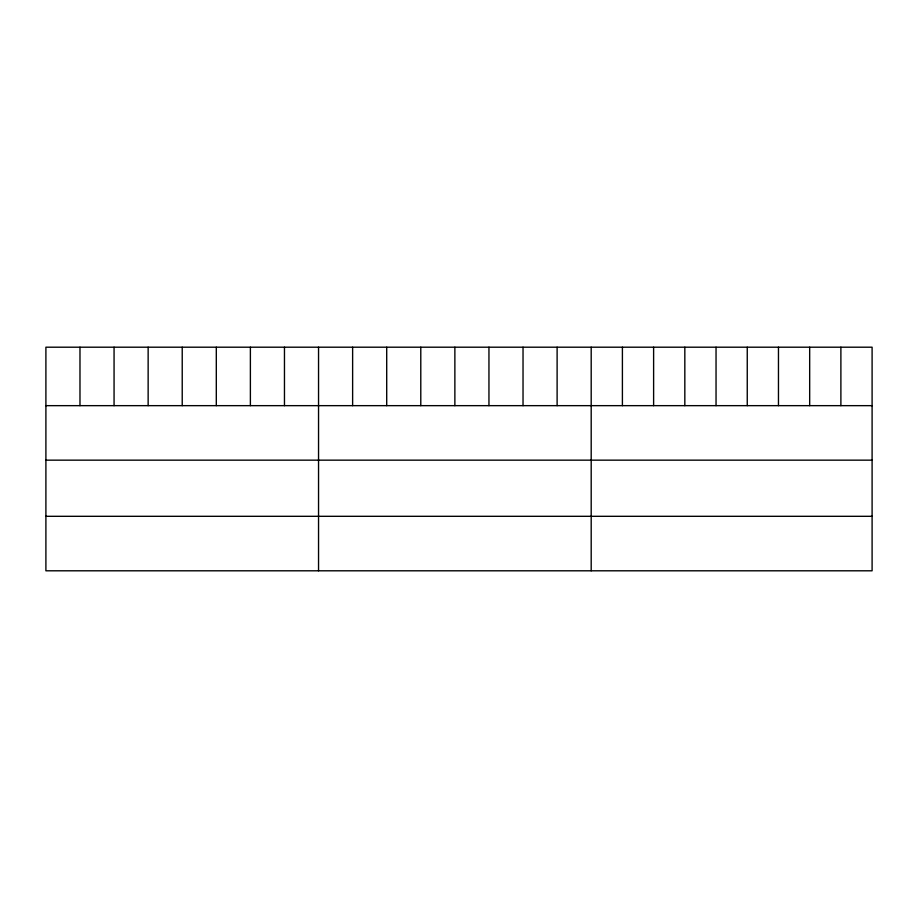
<?xml version="1.0" encoding="UTF-8"?>
<svg xmlns="http://www.w3.org/2000/svg" width="918" height="918" viewBox="0 0 918 918"><rect width="100%" height="100%" fill="white"/><g stroke="black" fill="none" stroke-linecap="round" stroke-linejoin="round"><path stroke-width="1.38" d="M872.1 405.653L872.1 570.801L45.9 570.801L45.9 347.199L872.1 347.199L872.1 405.653L45.9 405.653M45.9 460.159L872.1 460.159M45.9 516.306L872.1 516.306M840.888 347.199L840.888 405.653M809.676 347.199L809.676 405.653M778.464 347.199L778.464 405.653M747.252 347.199L747.252 405.653M716.04 347.199L716.04 405.653M684.828 347.199L684.828 405.653M653.616 347.199L653.616 405.653M622.404 347.199L622.404 405.653M591.192 347.199L591.192 570.801M557.111 347.199L557.111 405.653M523.03 347.199L523.03 405.653M488.95 347.199L488.95 405.653M454.869 347.199L454.869 405.653M420.788 347.199L420.788 405.653M386.707 347.199L386.707 405.653M352.627 347.199L352.627 405.653M318.546 347.199L318.546 570.801M284.465 347.199L284.465 405.653M250.384 347.199L250.384 405.653M216.304 347.199L216.304 405.653M182.223 347.199L182.223 405.653M148.142 347.199L148.142 405.653M114.062 347.199L114.062 405.653M79.981 347.199L79.981 405.653"/></g></svg>
